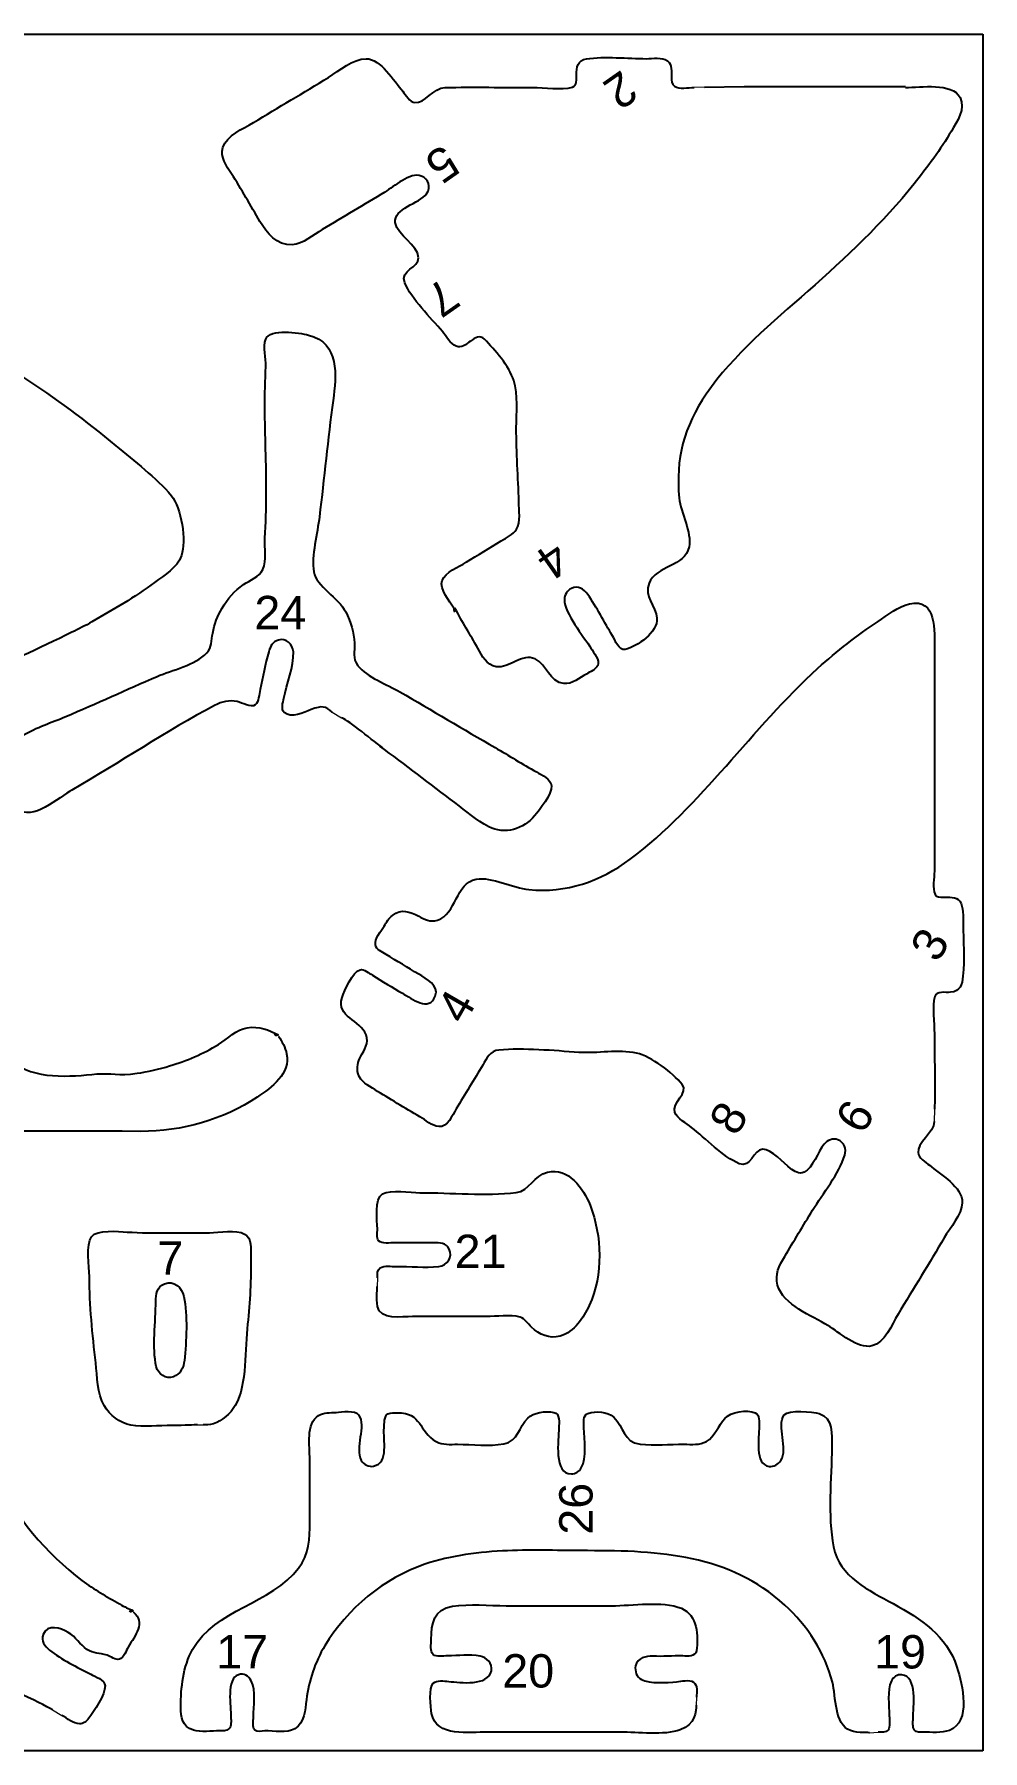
# Model space of a CAD drawing. Extents: x 3 to 227, y 114 to 294.
# Drawn here: x 127.2 to 226.7, y 113.6 to 293.6 of the extents above; entities that cross this region are included whole.
import ezdxf
from ezdxf.enums import TextEntityAlignment as Align

# ---------------------------------------------------------------- set-up
doc = ezdxf.new("R2010")
doc.units = 0
doc.layers.add('Brücken', color=5, linetype='Continuous', lineweight=15, true_color=0x0000ff)
doc.layers.add('Text', color=1, linetype='Continuous', lineweight=5, true_color=0xff0000)
doc.layers.add('Cut', color=7, linetype='Continuous', true_color=0xffffff)
doc.styles.add('textstyle15', font='')
doc.styles.add('textstyle17', font='')
doc.styles.add('textstyle18', font='')
doc.styles.add('textstyle19', font='')
doc.styles.add('textstyle23', font='')
doc.styles.add('textstyle24', font='')
doc.styles.add('textstyle26', font='')
doc.styles.add('textstyle27', font='')
doc.styles.add('textstyle28', font='')
doc.styles.add('textstyle29', font='')
doc.styles.add('textstyle3', font='')
doc.styles.add('textstyle30', font='')
doc.styles.add('textstyle31', font='')
doc.styles.add('textstyle32', font='')
doc.styles.add('textstyle6', font='')
doc.styles.get('textstyle15').set_extended_font_data('Arial')
doc.styles.get('textstyle17').set_extended_font_data('Arial')
doc.styles.get('textstyle18').set_extended_font_data('Arial')
doc.styles.get('textstyle19').set_extended_font_data('Arial')
doc.styles.get('textstyle23').set_extended_font_data('Arial')
doc.styles.get('textstyle24').set_extended_font_data('Arial')
doc.styles.get('textstyle26').set_extended_font_data('Arial')
doc.styles.get('textstyle27').set_extended_font_data('Arial')
doc.styles.get('textstyle28').set_extended_font_data('Arial')
doc.styles.get('textstyle29').set_extended_font_data('Arial')
doc.styles.get('textstyle3').set_extended_font_data('Arial')
doc.styles.get('textstyle30').set_extended_font_data('Arial')
doc.styles.get('textstyle31').set_extended_font_data('Arial')
doc.styles.get('textstyle32').set_extended_font_data('Arial')
doc.styles.get('textstyle6').set_extended_font_data('Arial')

msp = doc.modelspace()

# ---------------------------------------------------------------- linework, layer by layer
at = {"layer": 'Brücken'}
for p, q in [((197.5, 288.1), (196.39269, 288.07306)), ((158.4532, 222.565071), (159.405508, 221.948158)), ((221.6, 180.9), (221.59323, 179.63699)), ((163.17924, 163.22722), (163.17264, 162.30434)), ((144.3, 147.8), (144.9, 147.8)), ((196.65525, 119.24883), (196.6, 118.4)), ((129.1, 117.9), (130.09699, 117.33223)), ((214.8, 115.5), (215.69064, 115.57307))]:
    msp.add_line(p, q, dxfattribs=at)
at = {"layer": 'Cut'}
for p, q in [((2.947594, 293.647602), (226.663182, 293.647602)), ((226.663182, 293.647602), (226.663182, 113.630175)), ((226.663182, 113.630175), (2.947594, 113.630175))]:
    msp.add_line(p, q, dxfattribs=at)
for points in [[(197.5, 288.1), (201.64384, 288.17306), (218.57877, 288.17306)], [(221.59817, 229.128995), (221.59817, 211.66895), (221.59817, 205.892694)], [(169.08678, 166.90307), (165.01714, 166.90307)], [(174.60048, 159.15759), (166.85504, 159.15759)], [(156.09018, 137.6281), (156.09018, 144.19203)], [(137.57982, 128.30711), (137.31726, 128.17584), (137.18598, 128.30711)], [(176.70091, 128.83218), (187.72831, 128.83218)], [(188.64726, 115.57304), (174.73174, 115.57304)]]:
    msp.add_lwpolyline(points, dxfattribs=at)
msp.add_lwpolyline([(171.31849, 233.067354), (171.31849, 233.067354)], close=True, dxfattribs=at)
for points in [[(158.05936, 289.131296), (159.21855, 289.84234), (160.60354, 291.090733), (161.99772, 291.08841)], [(161.99772, 291.08841), (163.52842, 291.085859), (164.91998, 288.775505), (165.83761, 287.679224)], [(184.05251, 289.385845), (184.05651, 290.15834), (184.20086, 290.932056), (185.10274, 291.07301)], [(185.10274, 291.07301), (187.00365, 291.37033), (189.44937, 291.092466), (191.40411, 291.092466)], [(191.40411, 291.092466), (192.05, 291.092466), (193.05953, 291.283818), (193.59909, 290.86374)], [(193.59909, 290.86374), (194.11632, 290.46078), (194.01918, 289.712217), (194.02968, 289.123288)], [(150.18265, 284.389253), (152.7964, 285.992557), (155.45086, 287.531667), (158.05936, 289.131296)], [(167.11758, 286.486887), (168.12449, 286.354519), (169.07757, 288.055941), (170.26826, 288.072548)], [(170.26826, 288.072548), (173.28898, 288.114688), (176.42654, 288.07306), (179.45776, 288.07306)], [(179.45776, 288.07306), (180.69178, 288.07306), (182.47454, 287.768992), (183.63898, 288.114793)], [(183.63898, 288.114793), (184.1641, 288.270581), (184.04989, 288.946285), (184.05251, 289.385845)], [(194.02968, 289.123288), (194.03668, 288.79735), (194.02668, 288.413071), (194.33425, 288.207975)], [(194.33425, 288.207975), (194.84755, 287.865233), (195.76781, 288.07306), (196.39269, 288.07306)], [(218.57877, 288.07306), (220.16724, 288.07306), (223.45314, 288.637374), (224.29595, 287.020915)], [(165.83761, 287.679224), (166.16318, 287.289248), (166.58065, 286.557593), (167.11758, 286.486887)], [(224.29595, 287.020915), (224.90639, 285.848151), (223.95594, 284.454892), (223.377, 283.478311)], [(146.97551, 281.77169), (147.34309, 283.054281), (149.12192, 283.738505), (150.18265, 284.389253)], [(223.377, 283.478311), (222.25588, 281.587506), (220.85776, 279.694076), (219.47146, 277.964613)], [(147.88527, 279.014841), (147.33784, 279.863425), (146.68276, 280.747717), (146.97551, 281.77169)], [(167.77397, 278.786022), (166.62529, 279.226068), (164.92523, 277.679738), (163.96689, 277.104607)], [(150.8653, 274.026257), (149.88071, 275.675771), (148.91844, 277.417312), (147.88527, 279.014841)], [(168.34503, 276.921473), (168.85833, 277.622107), (168.5262, 278.497603), (167.77397, 278.786022)], [(219.47146, 277.964613), (216.16981, 273.844961), (212.28396, 270.188197), (208.33904, 266.712204)], [(163.96689, 277.104607), (161.77848, 275.791165), (159.58876, 274.47838), (157.40297, 273.159687)], [(165.05651, 273.894978), (164.81627, 275.35939), (167.61513, 275.925201), (168.34503, 276.921473)], [(154.25228, 271.583294), (152.61918, 271.456479), (151.60965, 272.779373), (150.8653, 274.026257)], [(167.49304, 270.221148), (167.39984, 271.63423), (165.28362, 272.503557), (165.05651, 273.894978)], [(157.40297, 273.159687), (156.43676, 272.57681), (155.4036, 271.672564), (154.25228, 271.583294)], [(166.04897, 267.593608), (165.51598, 268.938688), (167.56655, 269.121297), (167.49304, 270.221148)], [(169.99521, 262.473746), (168.81107, 263.917809), (166.72506, 265.888825), (166.04897, 267.593608)], [(208.33904, 266.712204), (204.59498, 263.412781), (200.51747, 260.070298), (197.67266, 255.909819)], [(115.39384, 263.626492), (122.63674, 260.205374), (129.53043, 255.691361), (135.74201, 250.495094)], [(151.48358, 258.797947), (151.53348, 259.708888), (151.13832, 260.806902), (151.48258, 261.68358)], [(151.48258, 261.68358), (151.92498, 262.814545), (154.96408, 262.37463), (155.95917, 262.110892)], [(155.95917, 262.110892), (159.23589, 261.242878), (158.888, 257.878734), (158.52961, 255.253426)], [(171.44977, 260.927678), (170.83014, 261.203494), (170.41267, 261.963203), (169.99521, 262.473746)], [(174.40879, 261.664545), (173.43733, 262.624059), (172.50131, 260.460458), (171.44977, 260.927678)], [(177.48202, 257.353883), (177.02517, 258.811337), (175.50103, 260.585435), (174.40879, 261.664545)], [(151.46128, 250.133563), (151.38388, 253.020641), (151.32475, 255.909819), (151.48358, 258.797947)], [(177.75114, 252.365298), (177.75114, 253.951012), (177.95725, 255.830264), (177.48202, 257.353883)], [(197.67266, 255.909819), (195.34378, 252.505241), (194.43402, 249.13112), (194.83967, 245.0137)], [(158.52961, 255.253426), (157.97561, 251.194819), (157.60409, 247.109431), (157.10392, 243.044522)], [(178.01239, 244.619865), (177.94939, 247.194368), (177.75114, 249.789088), (177.75114, 252.365298)], [(135.74201, 250.495094), (137.67574, 248.877349), (139.95211, 247.169153), (141.57997, 245.25393)], [(151.37598, 240.812787), (151.58471, 243.863307), (151.54402, 247.06624), (151.46128, 250.133563)], [(141.57997, 245.25393), (142.61838, 244.031596), (143.17369, 240.500466), (142.62757, 238.974878)], [(194.83967, 245.0137), (194.99326, 243.450961), (196.1774, 241.408661), (195.86495, 239.893838)], [(157.10392, 243.044522), (156.89125, 241.327924), (156.24667, 238.951126), (156.51186, 237.268267)], [(177.76952, 241.733706), (178.23425, 242.489871), (178.03339, 243.754608), (178.01239, 244.619865)], [(176.1758, 240.523449), (176.74161, 240.865299), (177.41376, 241.153324), (177.76952, 241.733706)], [(151.15806, 237.530955), (151.63197, 238.51817), (151.30246, 239.73591), (151.37598, 240.812787)], [(172.5, 238.276617), (173.71958, 239.045647), (174.94441, 239.780019), (176.1758, 240.523449)], [(195.86495, 239.893838), (195.42911, 237.773033), (192.43858, 237.940938), (191.66798, 236.084791)], [(142.62757, 238.974878), (142.15497, 237.652903), (140.89338, 236.963822), (139.81164, 236.155671)], [(169.9742, 236.347348), (170.29846, 237.246212), (171.73071, 237.7922), (172.5, 238.276617)], [(139.81164, 236.155671), (137.72038, 234.593982), (135.47945, 233.313885), (133.24772, 232.01856)], [(146.88494, 233.461189), (147.44025, 234.42031), (148.21742, 235.296726), (149.13243, 235.926469)], [(149.13243, 235.926469), (149.84921, 236.419814), (150.75766, 236.69773), (151.15806, 237.530955)], [(156.51186, 237.268267), (156.74553, 235.787314), (159.13611, 234.515356), (159.86209, 233.067354)], [(171.18721, 233.461189), (170.74743, 234.207902), (169.65913, 235.47474), (169.9742, 236.347348)], [(185.24058, 234.903284), (184.84675, 235.472245), (184.21924, 235.892599), (183.53002, 235.538016)], [(191.66798, 236.084791), (191.10217, 234.721595), (192.39132, 233.683575), (192.5016, 232.410961)], [(182.78961, 234.380139), (182.78161, 232.872405), (184.80868, 230.54103), (185.57534, 229.260276)], [(183.53002, 235.538016), (183.09549, 235.314711), (182.79224, 234.865213), (182.78961, 234.380139)], [(187.83333, 230.573062), (186.98396, 231.981024), (186.18185, 233.541401), (185.24058, 234.903284)], [(218.9726, 233.91646), (221.87255, 234.604885), (221.59817, 230.963875), (221.59817, 229.128995)], [(145.91085, 230.835619), (146.0802, 231.786075), (146.4084, 232.639255), (146.88494, 233.461189)], [(159.86209, 233.067354), (160.37145, 232.051783), (160.72984, 230.93329), (160.78891, 229.785391)], [(171.31849, 233.461189), (171.11632, 233.157017), (171.16096, 233.303261), (171.31849, 233.067354)], [(173.71695, 229.260276), (172.91484, 230.691081), (172.08647, 232.002291), (171.31849, 233.461189)], [(192.5016, 232.410961), (192.62894, 230.954163), (190.42346, 229.432776), (189.17763, 229.135037)], [(215.69095, 232.060858), (216.66766, 232.710818), (217.82423, 233.643684), (218.97291, 233.91648)], [(131.14726, 230.934462), (127.71446, 229.216944), (124.15169, 227.640552), (120.64498, 226.091203)], [(133.24772, 232.01856), (132.56244, 231.620523), (131.84041, 231.281562), (131.14726, 230.934462)], [(145.28072, 228.763125), (145.83996, 229.356766), (145.77564, 230.075779), (145.91085, 230.835619)], [(189.17763, 229.135037), (188.50811, 228.975008), (188.11558, 230.104397), (187.83333, 230.573062)], [(209.38958, 227.169683), (211.36926, 228.965179), (213.48153, 230.590539), (215.69095, 232.060858)], [(140.07421, 226.297582), (141.65349, 226.977211), (144.09396, 227.505739), (145.28072, 228.763125)], [(151.77901, 228.866441), (151.42062, 227.590282), (151.20532, 226.220391), (150.88762, 224.928085)], [(152.80823, 230.121726), (152.18466, 229.959466), (151.93654, 229.430545), (151.77901, 228.866441)], [(154.36651, 228.866441), (154.33111, 229.692183), (153.60378, 230.32849), (152.80823, 230.121726)], [(153.3596, 224.009135), (153.66154, 225.530259), (154.43346, 227.314072), (154.36651, 228.866441)], [(160.78891, 229.785391), (160.83491, 228.897029), (160.51979, 228.198364), (161.13417, 227.428022)], [(175.65068, 227.320636), (174.6254, 227.493399), (174.16986, 228.452126), (173.71695, 229.260276)], [(179.72032, 228.134825), (178.36159, 228.783473), (177.00679, 227.092211), (175.65068, 227.320636)], [(185.57534, 229.260276), (185.84578, 228.809335), (186.55337, 227.968889), (186.29212, 227.446663)], [(161.13417, 227.428022), (162.08857, 226.229055), (164.20347, 225.454118), (165.54251, 224.685219)], [(182.73973, 225.546932), (181.23527, 225.711686), (180.95434, 227.54591), (179.72032, 228.134825)], [(186.29212, 227.446663), (186.07814, 227.021452), (185.49526, 226.791321), (185.10274, 226.555939)], [(189.6978, 207.136578), (197.17674, 212.754381), (202.4607, 220.88446), (209.38958, 227.169683)], [(130.49088, 222.095619), (133.72689, 223.457634), (136.86445, 224.916401), (140.07421, 226.297582)], [(185.10274, 226.555939), (184.43453, 226.154751), (183.57072, 225.455956), (182.73973, 225.546932)], [(146.11302, 223.250214), (141.04961, 220.585653), (136.12667, 217.247765), (131.14727, 214.3876)], [(148.47604, 223.657309), (147.6096, 223.851995), (146.90201, 223.665609), (146.11302, 223.250214)], [(150.3717, 223.314409), (149.94242, 222.972428), (148.96308, 223.548085), (148.47604, 223.657309)], [(150.88762, 224.928085), (150.77079, 224.448393), (150.74978, 223.615431), (150.3717, 223.314409)], [(153.4121, 222.531201), (153.06815, 222.869112), (153.27032, 223.557406), (153.3596, 224.009135)], [(158.4532, 222.565071), (157.75479, 223.155431), (157.38065, 223.275157), (156.22146, 222.827103)], [(165.54251, 224.685219), (168.89011, 222.763302), (172.19177, 220.76498), (175.51968, 218.845556)], [(126.02741, 220.139175), (127.40163, 220.970431), (129.02135, 221.477166), (130.49088, 222.095619)], [(156.22146, 222.827103), (155.48499, 222.542229), (154.11969, 221.837788), (153.4121, 222.531201)], [(163.744863, 218.801808), (162.357253, 219.828274), (159.813073, 221.952755), (159.405508, 221.948158)], [(171.31876, 213.06405), (168.68925, 215.035853), (166.08338, 217.045728), (163.44205, 219.000203)], [(175.51968, 218.845556), (176.97293, 218.007212), (178.39074, 217.097583), (179.85187, 216.286544)], [(179.85187, 216.286544), (180.4505, 215.954147), (181.35632, 215.590505), (181.44034, 214.819112)], [(131.14727, 214.3876), (129.9206, 213.683028), (126.71964, 210.935106), (125.59261, 212.4624)], [(181.44034, 214.819112), (181.53224, 213.963308), (180.184, 212.312086), (179.65889, 211.669084)], [(174.86328, 210.52998), (173.57675, 211.191624), (172.48714, 212.188028), (171.31876, 213.06405)], [(179.65889, 211.669084), (178.53514, 210.292629), (176.53446, 209.670237), (174.86328, 210.52998)], [(179.06424, 203.945854), (182.99997, 203.565015), (186.5563, 204.776847), (189.6978, 207.136578)], [(173.55054, 205.040191), (175.1482, 205.330842), (177.38781, 204.107983), (179.06424, 203.945854)], [(221.59817, 205.892694), (221.59817, 205.148608), (221.35925, 204.086039), (221.67697, 203.440149)], [(169.4809, 200.747121), (171.47765, 201.370169), (171.37394, 204.644387), (173.55054, 205.040191)], [(221.67697, 203.440149), (221.83319, 203.124293), (222.2139, 203.142146), (222.51715, 203.136501)], [(164.76013, 201.24296), (165.67514, 201.970768), (166.62428, 201.652549), (167.51173, 201.141875)], [(222.51715, 203.136501), (223.12366, 203.124951), (223.86145, 203.264235), (224.25791, 202.72258)], [(224.25791, 202.72258), (224.67669, 202.1506), (224.6163, 201.070571), (224.61761, 200.378996)], [(162.97343, 198.152926), (162.87493, 198.792515), (163.58125, 199.586225), (163.89238, 200.116459)], [(163.89238, 200.116459), (164.1313, 200.525654), (164.38467, 200.944039), (164.76013, 201.24296)], [(167.51173, 201.141875), (168.13661, 200.78191), (168.73787, 200.515152), (169.4809, 200.747121)], [(224.61761, 200.378996), (224.62061, 198.564595), (224.76989, 196.67104), (224.59531, 194.8653)], [(164.09848, 197.147595), (163.69415, 197.394398), (163.05219, 197.629781), (162.97343, 198.152926)], [(167.51173, 195.07537), (166.3696, 195.76077), (165.23536, 196.45497), (164.09848, 197.147595)], [(159.47748, 192.63359), (159.67571, 193.29615), (160.61698, 195.38938), (161.36526, 195.53773)], [(161.36526, 195.53773), (161.79192, 195.62223), (162.31441, 195.17448), (162.65442, 194.97034)], [(162.65442, 194.97034), (163.6994, 194.34388), (164.747, 193.66189), (165.8051, 193.06785)], [(169.25248, 192.76552), (169.68307, 193.89215), (168.32828, 194.58557), (167.51173, 195.07537)], [(224.59531, 194.8653), (224.50871, 193.97497), (224.31175, 193.27315), (223.30484, 193.17246)], [(162.00197, 188.6951), (161.41515, 190.33608), (158.83947, 190.50569), (159.47748, 192.63359)], [(165.8051, 193.06785), (166.79232, 192.51399), (168.60528, 191.07124), (169.25248, 192.76552)], [(221.64023, 192.74541), (221.32648, 191.68836), (221.59823, 189.96953), (221.59823, 188.82649)], [(223.30484, 193.17246), (222.77973, 193.11996), (221.81615, 193.34089), (221.64023, 192.74541)], [(146.50685, 187.69749), (147.48094, 188.2851), (148.38676, 189.28084), (149.52626, 189.45492)], [(149.52626, 189.45492), (150.78522, 189.64737), (151.80394, 189.22203), (152.80822, 188.69521)], [(141.38699, 185.45184), (143.16187, 185.97459), (144.91182, 186.73548), (146.50685, 187.69749)], [(152.80822, 188.69521), (152.45245, 188.57168), (152.53385, 188.59781), (152.41438, 188.82649)], [(152.80822, 188.56395), (153.19155, 187.98226), (153.51581, 187.41146), (153.6589, 186.72605)], [(161.45453, 186.46349), (161.83524, 187.16872), (162.30391, 187.85058), (162.00197, 188.6951)], [(184.31538, 186.86901), (181.67012, 187.05018), (178.53781, 187.3407), (175.91355, 187.11214)], [(221.59823, 188.82649), (221.59823, 185.77387), (221.73214, 182.68607), (221.6, 180.9)], [(124.85771, 185.97789), (127.05045, 183.96028), (131.02189, 184.34151), (133.77283, 184.60328)], [(137.97374, 184.68242), (139.05417, 184.81711), (140.34201, 185.14412), (141.38699, 185.45184)], [(153.6589, 186.72605), (154.09475, 184.63925), (152.09932, 183.18521), (150.57648, 182.17515)], [(161.16441, 184.62559), (160.95568, 185.29236), (161.14341, 185.88587), (161.45453, 186.46349)], [(174.23319, 185.54454), (173.30636, 184.00045), (172.37297, 182.4851), (171.45008, 180.9498)], [(175.91355, 187.11214), (175.01036, 187.03354), (174.65459, 186.24702), (174.23319, 185.54454)], [(190.35419, 186.78931), (188.43359, 187.19955), (186.27143, 186.73511), (184.31538, 186.86901)], [(195.15242, 183.51443), (194.11795, 184.74202), (191.91903, 186.45494), (190.35419, 186.78931)], [(133.77283, 184.60328), (135.2484, 184.74375), (135.9665, 184.37722), (137.97374, 184.68242)], [(162.91698, 182.96085), (162.21595, 183.40063), (161.42565, 183.79552), (161.16441, 184.62559)], [(150.57648, 182.17515), (146.99127, 179.79704), (142.69715, 178.57982), (138.36758, 178.58678)], [(167.643, 180.12497), (166.05453, 181.04681), (164.47, 181.98703), (162.91698, 182.96085)], [(194.39101, 180.56776), (193.97485, 181.61339), (195.90727, 182.61924), (195.15242, 183.51443)], [(169.61218, 179.08183), (168.90065, 179.15303), (168.25607, 179.76881), (167.643, 180.12497)], [(171.45008, 180.9498), (171.04706, 180.27883), (170.53901, 178.98915), (169.61218, 179.08183)], [(196.13045, 178.99583), (195.58302, 179.42156), (194.65356, 179.90467), (194.39101, 180.56776)], [(138.36758, 178.58678), (117.61796, 178.62008), (96.890782, 178.71806), (76.141553, 178.71806)], [(201.11903, 175.19387), (199.44129, 175.90592), (197.59289, 177.85948), (196.13045, 178.99583)], [(221.59323, 179.63699), (221.53683, 178.39208), (219.76058, 177.36088), (219.88136, 176.35503)], [(203.61464, 176.72366), (202.58935, 176.69626), (202.37537, 174.66088), (201.11903, 175.19387)], [(206.50145, 174.70617), (205.84112, 175.2003), (204.47714, 176.74676), (203.61464, 176.72366)], [(210.03284, 177.24588), (209.39877, 176.48539), (208.83952, 174.73177), (207.9337, 174.30157)], [(211.48741, 177.70116), (210.94392, 177.90779), (210.38598, 177.66886), (210.03284, 177.24588)], [(212.20288, 176.09247), (212.40899, 176.73193), (212.14908, 177.44989), (211.48741, 177.70116)], [(181.03311, 174.3164), (183.20183, 174.81408), (184.79424, 172.62225), (185.4887, 170.84133)], [(207.9337, 174.30157), (207.39546, 174.04623), (206.92023, 174.39267), (206.50145, 174.70617)], [(208.83033, 170.31621), (209.92126, 172.08467), (211.57012, 174.12474), (212.20288, 176.09247)], [(219.88136, 176.35503), (219.94696, 175.80891), (220.68478, 175.35652), (221.07337, 175.03174)], [(221.07337, 175.03174), (222.20105, 174.08903), (224.57851, 172.74552), (224.51812, 171.10389)], [(177.75116, 172.16851), (179.10333, 172.31988), (179.61663, 173.99132), (181.03313, 174.31649)], [(163.17924, 168.34714), (163.17924, 169.26635), (162.81954, 171.51331), (163.7188, 172.01926)], [(163.7188, 172.01926), (164.6325, 172.53348), (166.5938, 172.15421), (167.64271, 172.15421)], [(167.64271, 172.15421), (170.91418, 172.15421), (174.51383, 171.80606), (177.75116, 172.16851)], [(224.51812, 171.10389), (224.47082, 169.82812), (223.24209, 168.49276), (222.62902, 167.42809)], [(185.4887, 170.84133), (186.73716, 167.64023), (186.88682, 163.52386), (185.3942, 160.33905)], [(205.89757, 165.45891), (206.8454, 167.05906), (207.86281, 168.74796), (208.83033, 170.31621)], [(132.98516, 163.35843), (132.98516, 164.39816), (132.57426, 166.69776), (133.19521, 167.54044)], [(133.19521, 167.54044), (133.77546, 168.32654), (136.01507, 168.08091), (136.92352, 168.0288)], [(136.92352, 168.0288), (139.78933, 167.86417), (142.71027, 167.9542), (145.5879, 167.9532)], [(145.5879, 167.9532), (146.60268, 167.95281), (148.36444, 168.30385), (149.25582, 167.81825)], [(149.25582, 167.81825), (150.02643, 167.39842), (149.92009, 166.22702), (149.92009, 165.45891)], [(163.31446, 167.11351), (163.07947, 167.4106), (163.17924, 167.98376), (163.17924, 168.34714)], [(222.62902, 167.42809), (221.09044, 164.75526), (219.37856, 162.06536), (217.79141, 159.4201)], [(165.01714, 166.90307), (164.56817, 166.90307), (163.61771, 166.72992), (163.31446, 167.11351)], [(170.71726, 166.2409), (170.38906, 166.90399), (169.74186, 166.90202), (169.08678, 166.90307)], [(169.61189, 164.42322), (170.52428, 164.52562), (171.12553, 165.41831), (170.71726, 166.2409)], [(149.92009, 165.45891), (149.92009, 163.11034), (149.83869, 160.70137), (149.56433, 158.36987)], [(163.17924, 163.22722), (163.18224, 163.58824), (163.13984, 164.0464), (163.48381, 164.27351)], [(163.48381, 164.27351), (163.88815, 164.54001), (164.67451, 164.40085), (165.14842, 164.40742)], [(165.14842, 164.40742), (166.57805, 164.42582), (168.17964, 164.26301), (169.61189, 164.42322)], [(205.1611, 162.4395), (204.83028, 163.59213), (205.33964, 164.51764), (205.89757, 165.45891)], [(133.63499, 154.30021), (133.2976, 157.31043), (132.98516, 160.32721), (132.98516, 163.35843)], [(139.94288, 160.73288), (139.94388, 161.51136), (140.03998, 162.28722), (140.86183, 162.60491)], [(140.86187, 162.60491), (141.86353, 162.99087), (142.66433, 162.21633), (142.87437, 161.258)], [(163.19894, 160.20782), (163.05715, 161.1097), (163.17264, 162.30434), (163.17264, 162.30434)], [(210.43981, 158.21233), (208.74106, 159.23368), (205.7466, 160.40075), (205.1611, 162.4395)], [(139.99408, 153.9064), (139.54117, 155.8677), (139.93898, 158.68756), (139.94288, 160.73288)], [(142.87437, 161.258), (143.29709, 159.32426), (143.154, 156.53328), (142.93997, 154.56279)], [(185.3942, 160.33905), (184.76144, 158.9895), (183.86743, 157.56907), (182.34591, 157.11485)], [(166.85504, 159.15759), (165.76674, 159.15759), (163.42605, 158.75456), (163.19894, 160.20782)], [(178.13975, 159.10109), (177.10921, 159.39647), (175.67302, 159.15759), (174.60048, 159.15759)], [(179.34882, 158.05349), (178.95367, 158.42369), (178.67799, 158.94618), (178.13975, 159.10109)], [(217.79141, 159.4201), (217.11401, 158.2911), (216.43399, 156.40069), (215.03456, 156.07774)], [(149.56433, 158.36987), (149.26239, 155.81387), (149.55933, 152.09607), (148.27517, 149.83676)], [(182.34591, 157.11485), (181.20247, 156.77352), (180.17981, 157.275), (179.34882, 158.05349)], [(215.03456, 156.07774), (213.56555, 155.73773), (211.62394, 157.49949), (210.43981, 158.21233)], [(134.51849, 149.83674), (133.80303, 151.09702), (133.79646, 152.86271), (133.63499, 154.30021)], [(141.78078, 152.84304), (141.02462, 152.56604), (140.18312, 153.09378), (139.99408, 153.9064)], [(142.93997, 154.56279), (142.85857, 153.82107), (142.52644, 153.1161), (141.78078, 152.84304)], [(137.31735, 147.77961), (136.16735, 147.97915), (135.09612, 148.82196), (134.51849, 149.83674)], [(148.27517, 149.83676), (147.7645, 148.94013), (146.92169, 148.25748), (145.98174, 147.91878)], [(199.61164, 148.48066), (200.27329, 149.16987), (201.89983, 149.45212), (202.80565, 149.07272)], [(205.85394, 148.83905), (206.2911, 149.44555), (208.85234, 149.183), (209.52055, 148.98214)], [(141.64954, 147.73631), (140.27506, 147.73631), (138.66427, 147.54464), (137.31735, 147.77961)], [(144.3, 147.8), (144, 147.8), (143.01221, 147.73631), (141.64954, 147.73631)], [(145.98174, 147.91878), (145.5774, 147.77306), (145.17175, 147.81639), (144.9, 147.8)], [(156.09018, 144.19203), (156.09018, 145.5757), (155.66484, 147.93346), (157.01438, 148.78546)], [(157.01438, 148.78546), (157.55131, 149.12416), (158.22346, 149.06115), (158.84703, 149.11497)], [(158.84703, 149.11475), (159.44566, 149.16725), (160.86347, 149.35893), (161.20611, 148.86138)], [(161.20611, 148.86138), (162.05154, 147.63393), (160.75057, 145.41663), (161.49623, 144.07366)], [(163.88025, 147.47377), (163.91835, 147.88861), (163.88025, 148.77737), (164.27146, 148.97034)], [(164.27146, 148.97034), (164.57603, 149.12), (164.93311, 149.03994), (165.27968, 149.05434)], [(165.27968, 149.05434), (167.83436, 149.15543), (167.51667, 147.05891), (169.34932, 146.04806)], [(176.43836, 145.81043), (177.95987, 146.0848), (178.0137, 147.59057), (178.94578, 148.50952)], [(178.94578, 148.50952), (179.53653, 149.09108), (180.84013, 149.29325), (181.68162, 149.11471)], [(181.68162, 149.11471), (182.38002, 148.96768), (182.21461, 148.01854), (182.21461, 147.47373)], [(184.84018, 147.47373), (184.84018, 147.96471), (184.70234, 148.84034), (185.25371, 149.00706)], [(185.25371, 149.00706), (186.13721, 149.27487), (187.27146, 149.22236), (187.96592, 148.60404)], [(187.96592, 148.60404), (189.08573, 147.60632), (188.94001, 145.98766), (190.74772, 145.78943)], [(197.70417, 146.06644), (198.57454, 146.56399), (198.93687, 147.77963), (199.61164, 148.48066)], [(202.80565, 149.07272), (203.31239, 148.86005), (203.21918, 148.10257), (203.21918, 147.60503)], [(205.48505, 144.06576), (206.32917, 145.34704), (205.00719, 147.6641), (205.85394, 148.83905)], [(209.52055, 148.98214), (211.01975, 148.53054), (210.83333, 146.77403), (210.83333, 145.50457)], [(162.78539, 143.46715), (164.429, 143.82423), (163.76998, 146.29883), (163.88025, 147.47377)], [(169.34932, 146.04806), (170.0254, 145.67523), (170.82357, 145.76713), (171.58105, 145.76713)], [(182.21461, 147.47373), (182.21461, 146.24759), (181.60154, 142.60461), (183.5274, 142.65581)], [(184.56581, 143.27938), (185.20908, 144.32698), (184.84018, 146.26334), (184.84018, 147.47373)], [(195.34247, 145.76713), (196.15114, 145.76713), (196.98607, 145.65554), (197.70417, 146.06644)], [(203.21918, 147.60503), (203.21918, 146.45372), (202.69538, 143.67455), (204.26941, 143.44612)], [(161.49623, 144.07366), (161.74041, 143.63519), (162.29703, 143.36081), (162.78539, 143.46715)], [(171.58105, 145.76713), (173.13276, 145.76713), (174.91159, 145.53477), (176.43836, 145.81043)], [(190.74772, 145.78943), (192.24167, 145.62664), (193.83801, 145.76713), (195.34247, 145.76713)], [(204.26941, 143.44612), (204.75645, 143.37522), (205.21592, 143.6588), (205.48505, 144.06576)], [(210.83333, 145.50457), (210.83333, 142.13203), (210.36729, 138.30657), (211.025, 135.00229)], [(123.17974, 142.4852), (125.1442, 138.22521), (128.46213, 134.31048), (132.1974, 131.47486)], [(183.5274, 142.65581), (183.96587, 142.66761), (184.34001, 142.9118), (184.56581, 143.27938)], [(154.9218, 132.77079), (156.03505, 134.2398), (156.09018, 135.84009), (156.09018, 137.6281)], [(176.83219, 134.60345), (173.93356, 134.47611), (170.89315, 134.09803), (168.16781, 133.18564)], [(185.23402, 134.60845), (182.44172, 134.60845), (179.62186, 134.72529), (176.83219, 134.60345)], [(205.92089, 128.90309), (200.04224, 134.22512), (192.78516, 134.60845), (185.23402, 134.60845)], [(211.025, 135.00229), (211.64726, 131.88442), (214.74412, 130.42461), (217.26598, 129.05406)], [(132.1974, 131.47486), (133.43667, 130.5336), (134.80196, 129.79319), (136.13575, 129.01602)], [(143.79595, 124.23769), (146.14321, 128.44779), (152.10194, 129.04511), (154.9218, 132.77079)], [(168.16781, 133.18564), (163.84874, 131.74027), (160.04429, 128.51869), (157.6734, 124.63153)], [(136.13575, 129.01602), (136.71601, 128.67863), (137.06521, 128.53948), (137.57982, 128.30711)], [(137.57987, 128.17584), (138.96223, 127.06128), (137.75053, 125.72486), (137.05475, 124.50004)], [(168.8242, 125.28761), (168.8242, 126.97979), (169.10514, 128.46061), (171.05594, 128.77437)], [(171.05594, 128.77438), (172.85576, 129.0645), (174.87745, 128.83218), (176.70091, 128.83218)], [(187.72831, 128.83218), (189.95742, 128.83218), (193.01227, 129.37961), (195.07991, 128.56043)], [(195.07991, 128.56043), (196.72877, 127.90666), (196.88761, 125.59485), (196.63556, 124.11403)], [(210.9016, 120.82421), (210.15462, 123.82261), (208.22745, 126.81445), (205.92089, 128.90309)], [(217.26598, 129.05406), (220.18168, 127.47084), (222.90439, 125.70777), (223.95725, 122.39955)], [(130.75286, 126.03468), (129.93355, 126.49416), (128.59845, 126.97201), (128.13096, 125.80757)], [(132.72256, 124.25192), (131.96115, 124.75472), (131.55681, 125.58308), (130.75286, 126.03468)], [(128.13096, 125.80757), (127.87405, 125.16693), (128.29126, 124.57224), (128.78657, 124.17578)], [(134.82302, 123.65198), (134.03404, 123.90272), (133.43803, 123.77932), (132.72256, 124.25192)], [(137.05475, 124.50004), (136.82896, 124.10357), (136.58872, 123.38548), (136.12268, 123.22663)], [(142.56849, 118.19888), (142.56849, 120.27176), (142.79035, 122.43523), (143.79595, 124.23769)], [(157.6734, 124.63153), (156.63105, 122.9236), (156.00091, 120.97149), (155.73311, 118.98656)], [(169.03425, 123.70964), (168.68111, 124.00239), (168.8242, 124.83732), (168.8242, 125.28761)], [(128.78657, 124.17578), (130.03201, 123.17806), (131.70647, 122.40089), (133.1164, 121.65392)], [(136.12268, 123.22663), (135.70259, 123.08485), (135.20373, 123.5312), (134.82302, 123.65198)], [(170.53082, 123.58099), (170.09892, 123.57999), (169.38607, 123.41689), (169.03425, 123.70964)], [(173.94406, 123.53639), (172.82163, 123.753), (171.71364, 123.58499), (170.53082, 123.58099)], [(175.13739, 122.00568), (175.30805, 122.78417), (174.6254, 123.4038), (173.94406, 123.53639)], [(190.26461, 122.53085), (190.13202, 121.9716), (190.38276, 121.35853), (190.88425, 121.09072)], [(192.0605, 123.54038), (191.32928, 123.58108), (190.4589, 123.34346), (190.26461, 122.53085)], [(195.21119, 123.56528), (194.11632, 123.58888), (193.12911, 123.47998), (192.0605, 123.54038)], [(196.63556, 124.11403), (196.52266, 123.45107), (195.7665, 123.55347), (195.21119, 123.56528)], [(133.1164, 121.65392), (133.5995, 121.39792), (134.59591, 121.06316), (134.61822, 120.42515)], [(148.60731, 121.60166), (147.3024, 121.18813), (147.81963, 118.26324), (147.81963, 117.14869)], [(149.9411, 120.95051), (149.67066, 121.45988), (149.17968, 121.78413), (148.60731, 121.60166)], [(150.18265, 117.14869), (150.18265, 118.30919), (150.48984, 119.91604), (149.9411, 120.95051)], [(168.86752, 117.54221), (168.74675, 118.21305), (168.55771, 120.27149), (169.03425, 120.70078)], [(169.03425, 120.70078), (169.4504, 121.07492), (170.14224, 120.93314), (170.6621, 120.88457)], [(170.6621, 120.88457), (171.90268, 120.77167), (174.78162, 120.38439), (175.13739, 122.00568)], [(190.88425, 121.09072), (191.74018, 120.63387), (193.5899, 120.76646), (194.55479, 120.84654)], [(194.55479, 120.84654), (195.09172, 120.89114), (195.86495, 121.14455), (196.35068, 120.82024)], [(196.35068, 120.82024), (196.79441, 120.52486), (196.65525, 119.71356), (196.65525, 119.24883)], [(212.80251, 115.73848), (211.09326, 116.36993), (211.28887, 119.27118), (210.9016, 120.82421)], [(217.08876, 120.95023), (216.60565, 119.94333), (216.87215, 118.3903), (216.87215, 117.27969)], [(218.18493, 121.58694), (217.70445, 121.63154), (217.2988, 121.38608), (217.08876, 120.95023)], [(219.36644, 117.01713), (219.36644, 118.19339), (219.89024, 121.42678), (218.18493, 121.58694)], [(223.95725, 122.39955), (224.54669, 120.54983), (225.48139, 116.63905), (223.17352, 115.75686)], [(129.1, 117.9), (128.55985, 118.2433), (126.98753, 119.06773), (125.37096, 119.75432)], [(134.61822, 120.42515), (134.64972, 119.53114), (133.43803, 117.72475), (132.9011, 117.02241)], [(155.73311, 118.98656), (155.58082, 117.85362), (155.55588, 116.59729), (154.51484, 115.93171)], [(131.93489, 116.44216), (131.30082, 116.46316), (130.6435, 117.00797), (130.09699, 117.33223)], [(132.9011, 117.02241), (132.66349, 116.71128), (132.34711, 116.42772), (131.93489, 116.44216)], [(143.88128, 115.78992), (142.68139, 116.16668), (142.56849, 117.13158), (142.56849, 118.19888)], [(147.81963, 117.14869), (147.81963, 116.73385), (147.90893, 116.21399), (147.60959, 115.91467)], [(150.31787, 115.78864), (150.06056, 116.0919), (150.18265, 116.76798), (150.18265, 117.14869)], [(174.73174, 115.57304), (172.85839, 115.57304), (169.32437, 115.00854), (168.86752, 117.54221)], [(196.6, 118.4), (196.65525, 117.83234), (196.46752, 116.33051), (194.94863, 115.8054)], [(216.87215, 117.27969), (216.87215, 116.85697), (217.0113, 116.12969), (216.73693, 115.78311)], [(219.50166, 115.78311), (219.26798, 116.07718), (219.36644, 116.63642), (219.36644, 117.01713)], [(146.63813, 115.70462), (145.83864, 115.69962), (144.63876, 115.55234), (143.88128, 115.78992)], [(147.60959, 115.91467), (147.36279, 115.66918), (146.96239, 115.70725), (146.63813, 115.70462)], [(151.36416, 115.69934), (151.05434, 115.68624), (150.54629, 115.5208), (150.31787, 115.78864)], [(154.51484, 115.93171), (153.70091, 115.41184), (152.31067, 115.73873), (151.36416, 115.69934)], [(194.94863, 115.8054), (193.22626, 115.20939), (190.49172, 115.57304), (188.64726, 115.57304)], [(214.8, 115.5), (214.79007, 115.57207), (213.64269, 115.42866), (212.80251, 115.73848)], [(216.73693, 115.78311), (216.51376, 115.50086), (216.01227, 115.57438), (215.69064, 115.57307)], [(220.41667, 115.57307), (220.11079, 115.57607), (219.70514, 115.52707), (219.50166, 115.78311)], [(223.17352, 115.75686), (222.37534, 115.45229), (221.26473, 115.56781), (220.41667, 115.57307)]]:
    msp.add_open_spline(points, degree=3, dxfattribs=at)

# ---------------------------------------------------------------- texts
at = {"layer": 'Text', "lineweight": 60}
for s, rotation, style, p in [('2', -145, 'textstyle32', (188.714244, 287.78258)), ('5', -145, 'textstyle26', (170, 280)), ('7', -145, 'textstyle30', (170, 266)), ('4', -145, 'textstyle23', (181.612823, 238.435048)), ('3', 60, 'textstyle31', (221.105747, 198.209164)), ('4', 60, 'textstyle24', (171.428043, 191.717944)), ('8', 60, 'textstyle29', (200, 180)), ('6', 60, 'textstyle28', (213.257833, 180.171195)), ('26', 90, 'textstyle18', (184, 139))]:
    msp.add_text(s, height=3.5, rotation=rotation, dxfattribs=dict(at, style=style)).set_placement(p, align=Align.MIDDLE_CENTER)
for s, style, p in [('24', 'textstyle19', (153, 233)), ('21', 'textstyle17', (174, 166)), ('7', 'textstyle27', (141.467483, 165.291326)), ('17', 'textstyle15', (149, 124)), ('19', 'textstyle3', (218, 124)), ('20', 'textstyle6', (179, 122))]:
    msp.add_text(s, height=3.5, dxfattribs=dict(at, style=style)).set_placement(p, align=Align.MIDDLE_CENTER)

doc.saveas('drawing.dxf')
